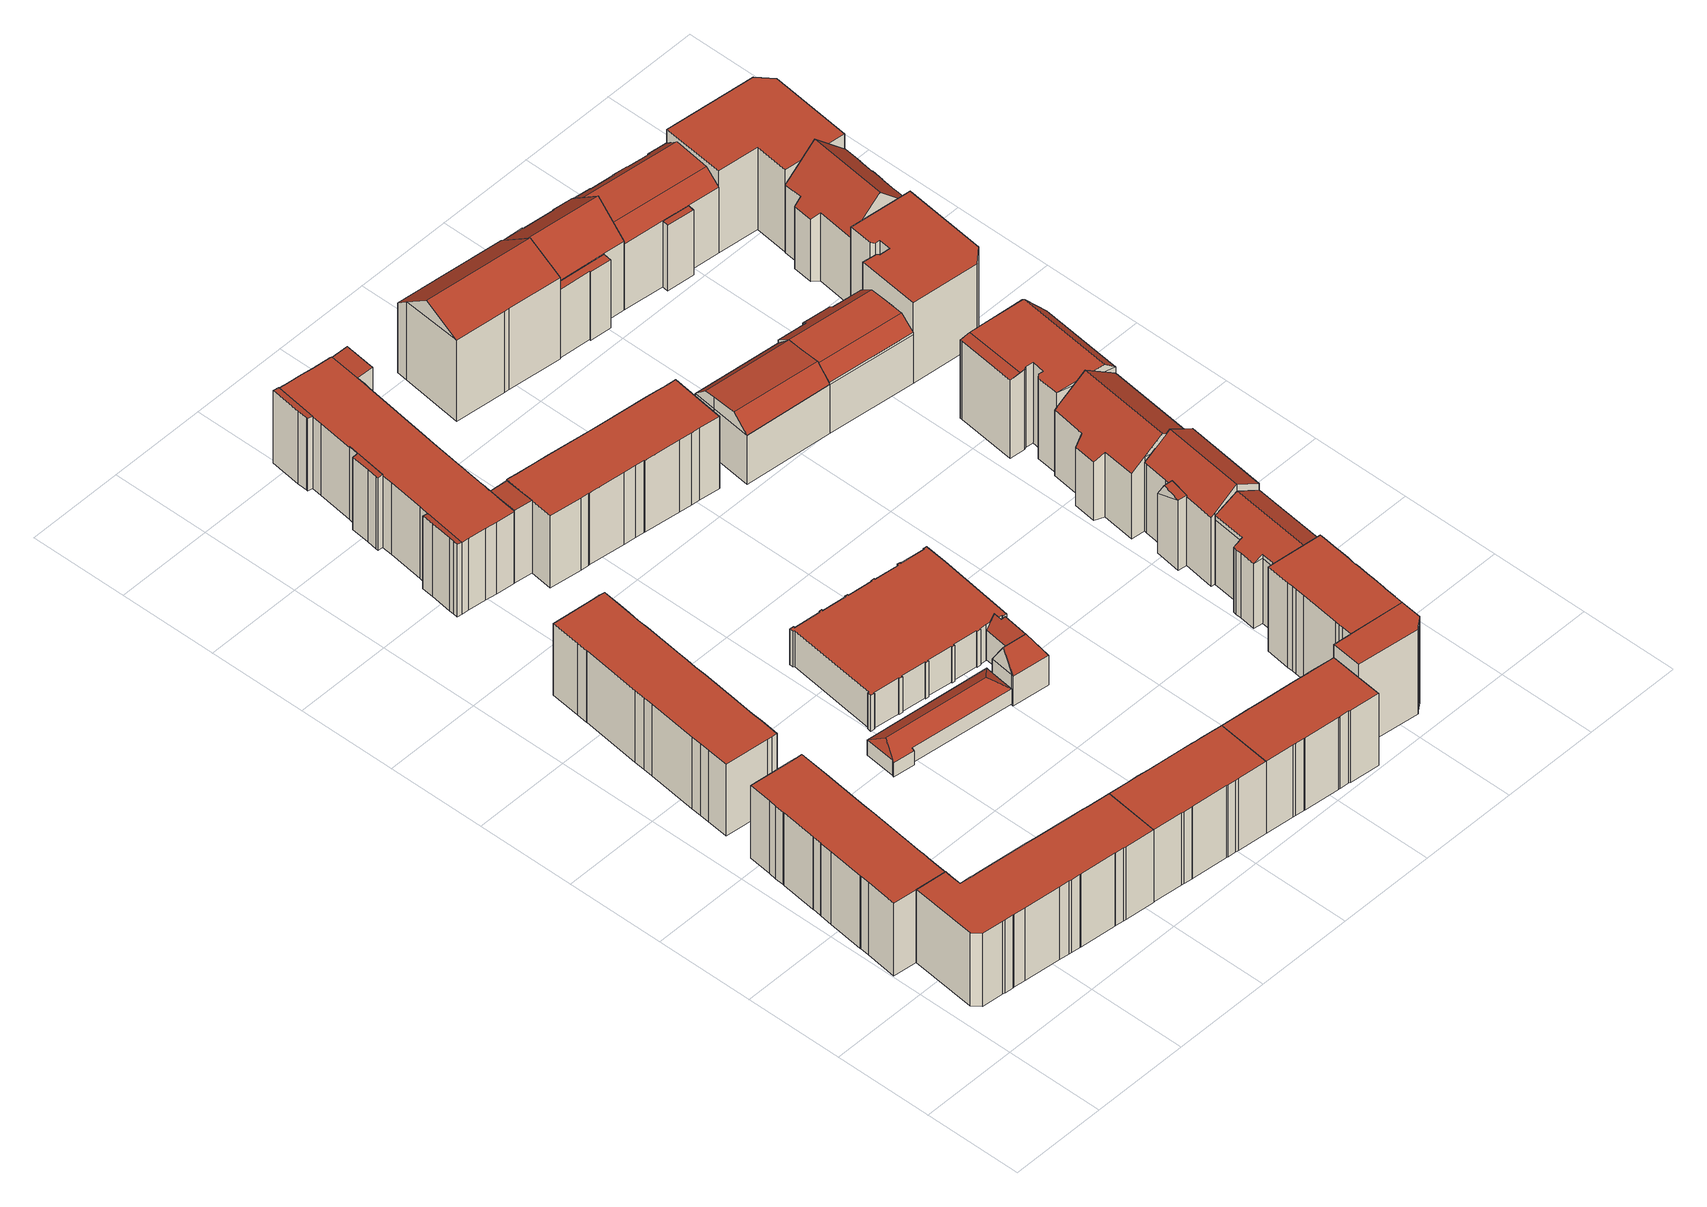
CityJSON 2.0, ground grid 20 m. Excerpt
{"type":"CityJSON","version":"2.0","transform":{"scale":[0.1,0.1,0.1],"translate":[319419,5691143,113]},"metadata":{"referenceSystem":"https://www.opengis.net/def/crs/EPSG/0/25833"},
"CityObjects":{
"building1":{"type":"Building","attributes":{"Dachtyp_tdc":"tdcPolyFlatRoof","Gemeindeschluessel":14713000,"Dachneigung":0,"QualitaetDacherkennung":78,"Geometrietyp2DReferenz":"3000","function":"31001_9998","roofType":"1000","measuredHeight":16.8},"geometry":[{"type":"MultiSurface","lod":"2","boundaries":[[[0,1,2,3]],[[1,4,5,2]],[[4,6,7,5]],[[6,8,9,7]],[[8,10,11,9]],[[10,12,13,11]],[[12,14,15,13]],[[14,16,17,15]],[[16,18,19,17]],[[18,20,21,19]],[[20,22,23,21]],[[22,24,25,23]],[[24,26,27,25]],[[26,28,29,27]],[[28,30,31,29]],[[30,32,33,31]],[[32,34,35,33]],[[34,36,37,35]],[[36,38,39,37]],[[38,40,41,39]],[[40,42,43,41]],[[42,44,45,43]],[[44,46,47,45]],[[46,48,49,47]],[[48,50,51,49]],[[50,52,53,51]],[[52,54,55,53]],[[54,0,3,55]],[[54,52,50,48,46,44,42,40,38,36,34,32,30,28,26,24,22,20,18,16,14,12,10,8,6,4,1,0]],[[3,2,5,7,9,11,13,15,17,19,21,23,25,27,29,31,33,35,37,39,41,43,45,47,49,51,53,55]]],"semantics":{"surfaces":[{"type":"WallSurface"},{"type":"RoofSurface"},{"type":"GroundSurface"}],"values":[0,0,0,0,0,0,0,0,0,0,0,0,0,0,0,0,0,0,0,0,0,0,0,0,0,0,0,0,1,2]}}]},
"building2":{"type":"Building","attributes":{"Dachtyp_tdc":"tdcPolyFlatRoof","Gemeindeschluessel":14713000,"Dachneigung":0,"QualitaetDacherkennung":48,"Geometrietyp2DReferenz":"3000","function":"31001_9998","roofType":"1000","measuredHeight":16.88},"geometry":[{"type":"MultiSurface","lod":"2","boundaries":[[[56,57,58,59]],[[57,60,61,58]],[[60,62,63,61]],[[62,64,65,63]],[[64,66,67,65]],[[66,68,69,67]],[[68,70,71,69]],[[70,72,73,71]],[[72,74,75,73]],[[74,76,77,75]],[[76,78,79,77]],[[78,80,81,79]],[[80,82,83,81]],[[82,84,85,83]],[[84,86,87,85]],[[86,88,89,87]],[[88,90,91,89]],[[90,92,93,91]],[[92,94,95,93]],[[94,96,97,95]],[[96,98,99,97]],[[98,100,101,99]],[[100,102,103,101]],[[102,104,105,103]],[[104,106,107,105]],[[106,108,109,107]],[[108,110,19,109]],[[110,111,17,19]],[[111,112,113,17]],[[112,114,115,113]],[[114,56,59,115]],[[114,112,111,110,108,106,104,102,100,98,96,94,92,90,88,86,84,82,80,78,76,74,72,70,68,66,64,62,60,57,56]],[[59,58,61,63,65,67,69,71,73,75,77,79,81,83,85,87,89,91,93,95,97,99,101,103,105,107,109,19,17,113,115]]],"semantics":{"surfaces":[{"type":"WallSurface"},{"type":"RoofSurface"},{"type":"GroundSurface"}],"values":[0,0,0,0,0,0,0,0,0,0,0,0,0,0,0,0,0,0,0,0,0,0,0,0,0,0,0,0,0,0,0,1,2]}}]},
"building3":{"type":"Building","attributes":{"Dachtyp_tdc":"tdcPolyFlatRoof","Gemeindeschluessel":14713000,"Dachneigung":0,"QualitaetDacherkennung":78,"Geometrietyp2DReferenz":"3000","function":"31001_9998","roofType":"1000","measuredHeight":16.61},"geometry":[{"type":"MultiSurface","lod":"2","boundaries":[[[116,117,118,119]],[[117,120,121,118]],[[120,122,123,121]],[[122,124,125,123]],[[124,126,127,125]],[[126,128,129,127]],[[128,130,131,129]],[[130,132,133,131]],[[132,134,135,133]],[[134,136,137,135]],[[136,138,139,137]],[[138,140,141,139]],[[140,142,143,141]],[[142,144,145,143]],[[144,146,147,145]],[[146,148,149,147]],[[148,150,151,149]],[[150,152,153,151]],[[152,154,155,153]],[[154,156,157,155]],[[156,158,159,157]],[[158,160,161,159]],[[160,162,163,161]],[[162,164,165,163]],[[164,166,167,165]],[[166,168,169,167]],[[168,170,171,169]],[[170,172,173,171]],[[172,174,175,173]],[[174,116,119,175]],[[174,172,170,168,166,164,162,160,158,156,154,152,150,148,146,144,142,140,138,136,134,132,130,128,126,124,122,120,117,116]],[[119,118,121,123,125,127,129,131,133,135,137,139,141,143,145,147,149,151,153,155,157,159,161,163,165,167,169,171,173,175]]],"semantics":{"surfaces":[{"type":"WallSurface"},{"type":"RoofSurface"},{"type":"GroundSurface"}],"values":[0,0,0,0,0,0,0,0,0,0,0,0,0,0,0,0,0,0,0,0,0,0,0,0,0,0,0,0,0,0,1,2]}}]},
"building4":{"type":"Building","attributes":{"Dachtyp_tdc":"tdcPolyFlatRoof","Gemeindeschluessel":14713000,"Dachneigung":0,"QualitaetDacherkennung":39,"Geometrietyp2DReferenz":"3000","function":"31001_9998","roofType":"1000","measuredHeight":16.68},"geometry":[{"type":"MultiSurface","lod":"2","boundaries":[[[176,177,178,179]],[[177,180,181,178]],[[180,182,183,181]],[[182,184,185,183]],[[184,186,187,185]],[[186,188,189,187]],[[188,190,191,189]],[[190,192,193,191]],[[192,76,194,193]],[[76,74,195,194]],[[74,196,197,195]],[[196,198,199,197]],[[198,200,201,199]],[[200,202,203,201]],[[202,204,205,203]],[[204,206,207,205]],[[206,208,209,207]],[[208,210,211,209]],[[210,212,213,211]],[[212,176,179,213]],[[212,210,208,206,204,202,200,198,196,74,76,192,190,188,186,184,182,180,177,176]],[[179,178,181,183,185,187,189,191,193,194,195,197,199,201,203,205,207,209,211,213]]],"semantics":{"surfaces":[{"type":"WallSurface"},{"type":"RoofSurface"},{"type":"GroundSurface"}],"values":[0,0,0,0,0,0,0,0,0,0,0,0,0,0,0,0,0,0,0,0,1,2]}}]},
"building5":{"type":"Building","attributes":{"Dachtyp_tdc":"tdcFreeFormRoof","Gemeindeschluessel":14713000,"Dachneigung":33.16,"QualitaetDacherkennung":13,"Geometrietyp2DReferenz":"3000","function":"31001_9998","roofType":"5000","measuredHeight":5.54},"geometry":[{"type":"MultiSurface","lod":"2","boundaries":[[[214,215,216,217]],[[215,218,219,216]],[[218,220,221,219]],[[220,222,223,221]],[[222,224,225,223]],[[224,226,227,225]],[[226,228,229,227]],[[228,214,217,229]],[[224,222,220,230]],[[220,218,231,230]],[[218,215,231]],[[215,214,228,226,224,230,231]],[[217,216,219,221,223,225,227,229]]],"semantics":{"surfaces":[{"type":"WallSurface"},{"type":"RoofSurface"},{"type":"GroundSurface"}],"values":[0,0,0,0,0,0,0,0,1,1,1,1,2]}}]},
"building6":{"type":"Building","attributes":{"Gemeindeschluessel":14713000,"Geometrietyp2DReferenz":"3000","function":"31001_9998","roofType":"9999"},"children":["building6-1","building6-2","building6-3","building6-4","building6-5","building6-6"]},
"building6-1":{"type":"BuildingPart","attributes":{"Dachtyp_tdc":"tdcPolyFlatRoof","Dachneigung":9.58,"QualitaetDacherkennung":54,"Geometrietyp2DReferenz":"3000","roofType":"2100","measuredHeight":16.93},"parents":["building6"],"geometry":[{"type":"MultiSurface","lod":"2","boundaries":[[[232,233,234,235,236]],[[233,237,238,234]],[[237,239,240,238]],[[239,241,242,240]],[[241,243,244,242]],[[243,245,246,247,244]],[[245,243,241,239,237,233,232,248]],[[249,235,234,238,240,242,244,247]],[[236,250,248,232]],[[236,235,249,250]],[[250,246,245,248]],[[250,249,247,246]]],"semantics":{"surfaces":[{"type":"WallSurface"},{"type":"RoofSurface"},{"type":"GroundSurface"},{"type":"ClosureSurface"}],"values":[0,0,0,0,0,0,1,2,0,3,0,3]}}]},
"building6-2":{"type":"BuildingPart","attributes":{"Dachtyp_tdc":"tdcPolyFlatRoof","Dachneigung":6.74,"QualitaetDacherkennung":67,"Geometrietyp2DReferenz":"3000","roofType":"2100","measuredHeight":16.92},"parents":["building6"],"geometry":[{"type":"MultiSurface","lod":"2","boundaries":[[[251,252,253,254]],[[255,256,257,258]],[[256,251,254,257]],[[256,255,252,251]],[[254,253,258,257]],[[258,253,252,255]]],"semantics":{"surfaces":[{"type":"WallSurface"},{"type":"RoofSurface"},{"type":"GroundSurface"},{"type":"ClosureSurface"}],"values":[0,0,0,1,2,3]}}]},
"building6-3":{"type":"BuildingPart","attributes":{"Dachtyp_tdc":"tdcPolyFlatRoof","Dachneigung":11.04,"QualitaetDacherkennung":38,"Geometrietyp2DReferenz":"3000","roofType":"2100","measuredHeight":16.93},"parents":["building6"],"geometry":[{"type":"MultiSurface","lod":"2","boundaries":[[[259,260,261,262,263]],[[260,264,265,261]],[[264,266,267,265]],[[266,268,269,267]],[[268,270,271,269]],[[270,272,273,271]],[[272,274,275,276,273]],[[272,270,268,266,264,260,259,274]],[[276,262,261,265,267,269,271,273]],[[263,275,274,259]],[[263,262,276,275]]],"semantics":{"surfaces":[{"type":"WallSurface"},{"type":"RoofSurface"},{"type":"GroundSurface"},{"type":"ClosureSurface"}],"values":[0,0,0,0,0,0,0,1,2,0,3]}}]},
"building6-4":{"type":"BuildingPart","attributes":{"Dachtyp_tdc":"tdcPolyFlatRoof","Dachneigung":3.77,"QualitaetDacherkennung":60,"Geometrietyp2DReferenz":"3000","roofType":"2100","measuredHeight":16.85},"parents":["building6"],"geometry":[{"type":"MultiSurface","lod":"2","boundaries":[[[277,278,279,280]],[[278,281,282,279]],[[281,283,284,285,282]],[[281,278,277,286,283]],[[285,280,279,282]],[[286,284,283]],[[277,280,285,284,286]]],"semantics":{"surfaces":[{"type":"WallSurface"},{"type":"RoofSurface"},{"type":"GroundSurface"},{"type":"ClosureSurface"}],"values":[0,0,0,1,2,0,3]}}]},
"building6-5":{"type":"BuildingPart","attributes":{"Dachtyp_tdc":"tdcPolyFlatRoof","Dachneigung":0,"QualitaetDacherkennung":75,"Geometrietyp2DReferenz":"3000","roofType":"1000","measuredHeight":16.64},"parents":["building6"],"geometry":[{"type":"MultiSurface","lod":"2","boundaries":[[[284,287,288,285]],[[287,289,290,288]],[[289,291,292,290]],[[291,293,294,292]],[[293,263,262,294]],[[275,295,296,276]],[[295,297,298,296]],[[297,236,235,298]],[[246,299,300,247]],[[299,301,302,300]],[[303,304,305,306]],[[304,307,308,305]],[[307,309,310,308]],[[309,311,312,310]],[[311,313,255,258,312]],[[314,315,316,253,252]],[[315,317,318,316]],[[317,319,320,318]],[[319,321,322,320]],[[321,323,324,322]],[[323,325,326,324]],[[325,327,328,326]],[[327,329,330,328]],[[329,331,277,280,330]],[[331,329,327,325,323,321,319,317,315,314,313,311,309,307,304,303,301,299,246,250,236,297,295,275,263,293,291,289,287,284,286]],[[285,288,290,292,294,262,276,296,298,235,249,247,300,302,306,305,308,310,312,258,253,316,318,320,322,324,326,328,330,280]],[[276,262,263,275]],[[249,235,236,250]],[[247,249,250,246]],[[306,302,301,303]],[[252,255,313,314]],[[252,253,258,255]],[[286,277,331]],[[285,280,277,286,284]]],"semantics":{"surfaces":[{"type":"WallSurface"},{"type":"RoofSurface"},{"type":"GroundSurface"},{"type":"ClosureSurface"}],"values":[0,0,0,0,0,0,0,0,0,0,0,0,0,0,0,0,0,0,0,0,0,0,0,0,1,2,3,3,3,3,0,3,0,3]}}]},
"building6-6":{"type":"BuildingPart","attributes":{"Dachtyp_tdc":"tdcPolyFlatRoof","Dachneigung":3.32,"QualitaetDacherkennung":71,"Geometrietyp2DReferenz":"3000","roofType":"2100","measuredHeight":16.84},"parents":["building6"],"geometry":[{"type":"MultiSurface","lod":"2","boundaries":[[[332,333,334,302,301]],[[333,335,336,334]],[[335,337,338,336]],[[337,339,340,338]],[[339,341,303,306,340]],[[341,339,337,335,333,332]],[[302,334,336,338,340,306]],[[301,303,341,332]],[[301,302,306,303]]],"semantics":{"surfaces":[{"type":"WallSurface"},{"type":"RoofSurface"},{"type":"GroundSurface"},{"type":"ClosureSurface"}],"values":[0,0,0,0,0,1,2,0,3]}}]},
"building7":{"type":"Building","attributes":{"Dachtyp_tdc":"tdcPolyFlatRoof","Gemeindeschluessel":14713000,"Dachneigung":0,"QualitaetDacherkennung":41,"Geometrietyp2DReferenz":"3000","function":"31001_9998","roofType":"1000","measuredHeight":8.25},"geometry":[{"type":"MultiSurface","lod":"2","boundaries":[[[342,343,344,345]],[[343,346,347,344]],[[346,348,349,347]],[[348,350,351,349]],[[350,352,353,351]],[[352,354,355,353]],[[354,356,357,355]],[[356,358,359,357]],[[358,360,361,359]],[[360,362,363,361]],[[362,364,365,363]],[[364,366,367,365]],[[366,368,369,367]],[[368,370,371,369]],[[370,372,373,371]],[[372,374,375,373]],[[374,376,377,375]],[[376,378,379,377]],[[378,380,381,379]],[[380,382,383,381]],[[382,384,385,383]],[[384,386,387,385]],[[386,388,389,387]],[[388,390,391,389]],[[390,392,393,391]],[[392,394,395,393]],[[394,396,397,395]],[[396,398,399,397]],[[398,400,401,399]],[[400,402,403,401]],[[402,404,405,403]],[[404,406,407,405]],[[406,408,409,407]],[[408,410,411,409]],[[410,412,413,411]],[[412,414,415,413]],[[414,416,417,415]],[[416,418,419,417]],[[418,420,421,419]],[[420,422,423,421]],[[422,424,425,423]],[[424,426,427,425]],[[426,428,429,427]],[[428,430,431,429]],[[430,432,433,431]],[[432,434,435,433]],[[434,436,437,435]],[[436,438,439,437]],[[438,440,441,439]],[[440,442,443,441]],[[442,342,345,443]],[[442,440,438,436,434,432,430,428,426,424,422,420,418,416,414,412,410,408,406,404,402,400,398,396,394,392,390,388,386,384,382,380,378,376,374,372,370,368,366,364,362,360,358,356,354,352,350,348,346,343,342]],[[345,344,347,349,351,353,355,357,359,361,363,365,367,369,371,373,375,377,379,381,383,385,387,389,391,393,395,397,399,401,403,405,407,409,411,413,415,417,419,421,423,425,427,429,431,433,435,437,439,441,443]]],"semantics":{"surfaces":[{"type":"WallSurface"},{"type":"RoofSurface"},{"type":"GroundSurface"}],"values":[0,0,0,0,0,0,0,0,0,0,0,0,0,0,0,0,0,0,0,0,0,0,0,0,0,0,0,0,0,0,0,0,0,0,0,0,0,0,0,0,0,0,0,0,0,0,0,0,0,0,0,1,2]}}]},
"building8":{"type":"Building","attributes":{"Dachtyp_tdc":"tdcPolyFlatRoof","Gemeindeschluessel":14713000,"Dachneigung":0,"QualitaetDacherkennung":37,"Geometrietyp2DReferenz":"3000","function":"31001_9998","roofType":"1000","measuredHeight":16.7},"geometry":[{"type":"MultiSurface","lod":"2","boundaries":[[[176,212,213,179]],[[212,444,445,213]],[[444,446,447,445]],[[446,448,449,447]],[[448,450,451,449]],[[450,452,453,451]],[[452,454,455,453]],[[454,456,457,455]],[[456,458,459,457]],[[458,460,461,459]],[[460,462,463,461]],[[462,464,465,463]],[[464,466,467,465]],[[466,468,469,467]],[[468,470,471,469]],[[470,472,473,471]],[[472,474,475,473]],[[474,476,477,475]],[[476,478,479,477]],[[478,480,481,479]],[[480,482,483,481]],[[482,176,179,483]],[[482,480,478,476,474,472,470,468,466,464,462,460,458,456,454,452,450,448,446,444,212,176]],[[179,213,445,447,449,451,453,455,457,459,461,463,465,467,469,471,473,475,477,479,481,483]]],"semantics":{"surfaces":[{"type":"WallSurface"},{"type":"RoofSurface"},{"type":"GroundSurface"}],"values":[0,0,0,0,0,0,0,0,0,0,0,0,0,0,0,0,0,0,0,0,0,0,1,2]}}]},
"building9":{"type":"Building","attributes":{"Gemeindeschluessel":14713000,"Dachtyp_tdc":"tdcFreeFormRoof","Dachneigung":59.86,"QualitaetDacherkennung":3,"Geometrietyp2DReferenz":"3000","function":"31001_9998","roofType":"5000","measuredHeight":11.53},"geometry":[{"type":"MultiSurface","lod":"2","boundaries":[[[484,485,486,487]],[[485,488,489,486]],[[488,490,491,489]],[[490,492,493,491]],[[492,494,495,493]],[[494,496,497,495]],[[496,498,499,497]],[[498,500,501,499]],[[500,484,487,501]],[[500,502,484]],[[502,500,498]],[[503,502,498,496]],[[504,505,503,496,494]],[[506,504,494,492]],[[507,506,492,490]],[[507,490,488]],[[505,504,506,507,488,485]],[[502,503,505,485,484]],[[487,486,489,491,493,495,497,499,501]]],"semantics":{"surfaces":[{"type":"WallSurface"},{"type":"RoofSurface"},{"type":"GroundSurface"}],"values":[0,0,0,0,0,0,0,0,0,0,0,1,1,1,1,0,1,1,2]}}]},
"building10":{"type":"Building","attributes":{"Dachtyp_tdc":"tdcPolyFlatRoof","Gemeindeschluessel":14713000,"Dachneigung":0,"QualitaetDacherkennung":58,"Geometrietyp2DReferenz":"3000","function":"31001_9998","roofType":"1000","measuredHeight":16.7},"geometry":[{"type":"MultiSurface","lod":"2","boundaries":[[[508,509,510,511]],[[509,512,282,510]],[[512,513,279,282]],[[513,514,515,279]],[[514,516,517,515]],[[516,518,519,517]],[[518,520,521,519]],[[520,522,523,521]],[[522,524,525,523]],[[524,526,527,525]],[[526,528,529,527]],[[528,530,531,529]],[[530,532,533,531]],[[532,534,535,533]],[[534,536,537,535]],[[536,538,539,537]],[[536,534,532,530,528,526,524,522,520,518,516,514,513,512,509,508,540,541,542,543,544,545,546,547,538]],[[539,548,549,550,551,552,553,554,555,511,510,282,279,515,517,519,521,523,525,527,529,531,533,535,537]],[[538,547,548,539]],[[547,546,549,548]],[[546,545,550,549]],[[545,544,551,550]],[[544,543,552,551]],[[543,542,553,552]],[[542,541,554,553]],[[541,540,555,554]],[[540,508,511,555]]],"semantics":{"surfaces":[{"type":"WallSurface"},{"type":"RoofSurface"},{"type":"GroundSurface"}],"values":[0,0,0,0,0,0,0,0,0,0,0,0,0,0,0,0,1,2,0,0,0,0,0,0,0,0,0]}}]},
"building11":{"type":"Building","attributes":{"Gemeindeschluessel":14713000,"Geometrietyp2DReferenz":"3000","function":"31001_9998","roofType":"9999"},"children":["building11-1","building11-2"]},
"building11-1":{"type":"BuildingPart","attributes":{"Dachtyp_tdc":"tdcPolyFlatRoof","Dachneigung":0,"QualitaetDacherkennung":53,"Geometrietyp2DReferenz":"3000","roofType":"1000","measuredHeight":19.59},"parents":["building11"],"geometry":[{"type":"MultiSurface","lod":"2","boundaries":[[[556,557,558,559]],[[556,560,561,557]],[[560,562,563,561]],[[562,564,565,563]],[[564,566,567,565]],[[566,568,569,567]],[[568,570,571,569]],[[570,572,573,571]],[[572,574,575,573]],[[572,570,568,566,564,562,560,556,559,574]],[[558,557,561,563,565,567,569,571,573,575]],[[559,558,575,574]]],"semantics":{"surfaces":[{"type":"WallSurface"},{"type":"RoofSurface"},{"type":"GroundSurface"},{"type":"ClosureSurface"}],"values":[0,0,0,0,0,0,0,0,0,1,2,3]}}]},
"building11-2":{"type":"BuildingPart","attributes":{"Dachtyp_tdc":"tdcPolyFlatRoof","Dachneigung":0,"QualitaetDacherkennung":68,"Geometrietyp2DReferenz":"3000","roofType":"1000","measuredHeight":19.57},"parents":["building11"],"geometry":[{"type":"MultiSurface","lod":"2","boundaries":[[[574,576,577,575]],[[576,578,579,577]],[[578,580,581,579]],[[580,582,583,581]],[[582,584,585,583]],[[584,586,587,585]],[[586,588,589,587]],[[588,590,591,589]],[[590,592,593,591]],[[592,594,595,593]],[[594,596,597,595]],[[596,598,599,597]],[[598,600,601,599]],[[600,602,603,601]],[[602,604,605,603]],[[604,606,607,605]],[[606,608,609,607]],[[608,610,611,609]],[[610,612,613,611]],[[612,614,615,613]],[[614,616,617,615]],[[616,618,619,617]],[[618,620,621,619]],[[620,622,623,621]],[[622,559,558,623]],[[559,622,620,618,616,614,612,610,608,606,604,602,600,598,596,594,592,590,588,586,584,582,580,578,576,574]],[[577,579,581,583,585,587,589,591,593,595,597,599,601,603,605,607,609,611,613,615,617,619,621,623,558,575]],[[575,558,559,574]]],"semantics":{"surfaces":[{"type":"WallSurface"},{"type":"RoofSurface"},{"type":"GroundSurface"},{"type":"ClosureSurface"}],"values":[0,0,0,0,0,0,0,0,0,0,0,0,0,0,0,0,0,0,0,0,0,0,0,0,0,1,2,3]}}]},
"building12":{"type":"Building","attributes":{"Dachtyp_tdc":"tdcFreeFormRoof","Gemeindeschluessel":14713000,"Dachneigung":39.63,"QualitaetDacherkennung":55,"Geometrietyp2DReferenz":"3000","function":"31001_9998","roofType":"5000","measuredHeight":22.31},"geometry":[{"type":"MultiSurface","lod":"2","boundaries":[[[624,625,626,627]],[[625,628,629,626]],[[628,630,631,629]],[[630,632,633,631]],[[632,634,635,633]],[[634,636,637,635]],[[636,638,639,637]],[[638,640,641,639]],[[640,642,643,641]],[[642,624,627,643]],[[640,638,636,644,645,624,642]],[[634,632,630,628,625,645,644]],[[636,634,644]],[[625,624,645]],[[627,626,629,631,633,635,637,639,641,643]]],"semantics":{"surfaces":[{"type":"WallSurface"},{"type":"RoofSurface"},{"type":"GroundSurface"}],"values":[0,0,0,0,0,0,0,0,0,0,1,1,0,0,2]}}]},
"building13":{"type":"Building","attributes":{"Dachtyp_tdc":"tdcFreeFormRoof","Gemeindeschluessel":14713000,"Dachneigung":3.09,"QualitaetDacherkennung":83,"Geometrietyp2DReferenz":"3000","function":"31001_9998","roofType":"5000","measuredHeight":14.43},"geometry":[{"type":"MultiSurface","lod":"2","boundaries":[[[646,647,648,649]],[[647,650,651,648]],[[650,652,653,651]],[[652,654,655,653]],[[654,656,657,655]],[[656,658,659,657]],[[658,660,661,659]],[[660,646,649,661]],[[662,663,664,665]],[[666,654,652,650,667]],[[668,666,667,669,663,662]],[[646,664,663,669,647]],[[647,669,667,650]],[[658,668,662,665,660]],[[656,666,668,658]],[[654,666,656]],[[660,665,664,646]],[[649,648,651,653,655,657,659,661]]],"semantics":{"surfaces":[{"type":"WallSurface"},{"type":"RoofSurface"},{"type":"GroundSurface"}],"values":[0,0,0,0,0,0,0,0,1,1,1,0,0,0,0,0,0,2]}}]},
"building14":{"type":"Building","attributes":{"Dachtyp_tdc":"tdcFreeFormRoof","Gemeindeschluessel":14713000,"Dachneigung":27.27,"QualitaetDacherkennung":79,"Geometrietyp2DReferenz":"3000","function":"31001_9998","roofType":"5000","measuredHeight":18.53},"geometry":[{"type":"MultiSurface","lod":"2","boundaries":[[[670,671,672,673]],[[671,674,675,672]],[[674,676,677,675]],[[676,678,679,677]],[[678,680,681,679]],[[680,682,683,681]],[[682,684,685,683]],[[684,686,687,685]],[[686,688,689,687]],[[688,690,691,689]],[[690,692,693,691]],[[692,694,695,693]],[[694,696,595,695]],[[696,697,593,595]],[[697,670,673,593]],[[698,699,700,701,702,703,704]],[[702,701,705,706,682,680,678,676,707,708,709,710]],[[696,703,702,710,697]],[[697,710,709,670]],[[670,709,708,671]],[[671,708,707,674]],[[674,707,676]],[[682,706,684]],[[684,706,705,686]],[[686,705,701,700,688]],[[694,704,703,696]],[[692,698,704,694]],[[688,700,699,690]],[[690,699,698,692]],[[673,672,675,677,679,681,683,685,687,689,691,693,695,595,593]]],"semantics":{"surfaces":[{"type":"WallSurface"},{"type":"RoofSurface"},{"type":"GroundSurface"}],"values":[0,0,0,0,0,0,0,0,0,0,0,0,0,0,0,1,1,0,0,0,0,0,0,0,0,0,0,0,0,2]}}]},
"building15":{"type":"Building","attributes":{"Gemeindeschluessel":14713000,"Geometrietyp2DReferenz":"3000","function":"31001_9998","roofType":"9999"},"children":["building15-1","building15-2"]},
"building15-1":{"type":"BuildingPart","attributes":{"Dachtyp_tdc":"tdcGableRoof","Dachneigung":36.8,"QualitaetDacherkennung":80,"Geometrietyp2DReferenz":"3000","roofType":"3100","measuredHeight":20.03},"parents":["building15"],"geometry":[{"type":"MultiSurface","lod":"2","boundaries":[[[711,712,713,714]],[[712,715,716,713]],[[715,717,718,716]],[[719,720,721,722,723]],[[720,724,725,721]],[[724,726,727,725]],[[726,728,729,727]],[[728,730,731,729]],[[730,711,714,731]],[[726,724,720,719,732,733,717,715,712,711]],[[711,730,728,726]],[[714,713,716,718,722,721,725,727,729,731]],[[719,723,732]],[[723,722,718,717,733]],[[723,733,732]]],"semantics":{"surfaces":[{"type":"WallSurface"},{"type":"RoofSurface"},{"type":"GroundSurface"},{"type":"ClosureSurface"}],"values":[0,0,0,0,0,0,0,0,0,1,1,2,0,3,3]}}]},
"building15-2":{"type":"BuildingPart","attributes":{"Dachtyp_tdc":"tdcGableRoof","Dachneigung":10.09,"QualitaetDacherkennung":21,"Geometrietyp2DReferenz":"3000","roofType":"3100","measuredHeight":17.02},"parents":["building15"],"geometry":[{"type":"MultiSurface","lod":"2","boundaries":[[[734,735,736,718,717]],[[735,737,738,736]],[[737,735,739]],[[735,734,740,739]],[[723,737,739,740,732]],[[718,736,738,722]],[[723,722,738,737]],[[717,733,734]],[[718,722,723,733,717]],[[733,732,740,734]],[[723,732,733]]],"semantics":{"surfaces":[{"type":"WallSurface"},{"type":"RoofSurface"},{"type":"GroundSurface"},{"type":"ClosureSurface"}],"values":[0,0,0,1,1,2,0,0,3,0,3]}}]},
"building16":{"type":"Building","attributes":{"Gemeindeschluessel":14713000,"Geometrietyp2DReferenz":"3000","function":"31001_9998","roofType":"9999"},"children":["building16-1","building16-2"]},
"building16-1":{"type":"BuildingPart","attributes":{"Dachtyp_tdc":"tdcPolyFlatRoof","Dachneigung":0,"QualitaetDacherkennung":53,"Geometrietyp2DReferenz":"3000","roofType":"1000","measuredHeight":15.85},"parents":["building16"],"geometry":[{"type":"MultiSurface","lod":"2","boundaries":[[[741,742,743,744]],[[742,745,746,743]],[[745,747,748,746]],[[747,749,750,748]],[[751,741,744,752]],[[751,749,747,745,742,741]],[[744,743,746,748,750,752]],[[752,750,749,751]]],"semantics":{"surfaces":[{"type":"WallSurface"},{"type":"RoofSurface"},{"type":"GroundSurface"},{"type":"ClosureSurface"}],"values":[0,0,0,0,0,1,2,3]}}]},
"building16-2":{"type":"BuildingPart","attributes":{"Dachtyp_tdc":"tdcGableRoof","Dachneigung":40.56,"QualitaetDacherkennung":73,"Geometrietyp2DReferenz":"3000","roofType":"3100","measuredHeight":21.68},"parents":["building16"],"geometry":[{"type":"MultiSurface","lod":"2","boundaries":[[[753,754,755,756]],[[754,757,758,755]],[[757,759,760,758]],[[759,761,762,760]],[[761,763,764,762]],[[763,765,766,764]],[[765,767,768,766]],[[767,769,770,768]],[[769,771,751,752,770]],[[772,773,774,750,749]],[[773,775,776,774]],[[775,777,778,776]],[[777,753,756,778]],[[773,772,771,769,767]],[[767,765,763,761,759,757,754,753,777,775,773]],[[756,755,758,760,762,764,766,768,770,752,750,774,776,778]],[[772,749,751,771]],[[749,750,752,751]]],"semantics":{"surfaces":[{"type":"WallSurface"},{"type":"RoofSurface"},{"type":"GroundSurface"},{"type":"ClosureSurface"}],"values":[0,0,0,0,0,0,0,0,0,0,0,0,0,1,1,2,0,3]}}]},
"building17":{"type":"Building","attributes":{"Dachtyp_tdc":"tdcFreeFormRoof","Gemeindeschluessel":14713000,"Dachneigung":36.97,"QualitaetDacherkennung":80,"Geometrietyp2DReferenz":"3000","function":"31001_9998","roofType":"5000","measuredHeight":20.04},"geometry":[{"type":"MultiSurface","lod":"2","boundaries":[[[779,780,781,725]],[[780,782,783,781]],[[782,784,785,783]],[[784,786,787,785]],[[786,788,789,787]],[[788,790,791,789]],[[790,792,793,791]],[[792,794,795,793]],[[794,796,729,795]],[[796,779,725,729]],[[796,794,797,798]],[[798,797,792,790,788,786,784,782,780,779]],[[794,792,797]],[[779,796,798]],[[725,781,783,785,787,789,791,793,795,729]]],"semantics":{"surfaces":[{"type":"WallSurface"},{"type":"RoofSurface"},{"type":"GroundSurface"}],"values":[0,0,0,0,0,0,0,0,0,0,1,1,0,0,2]}}]},
"building18":{"type":"Building","attributes":{"Dachtyp_tdc":"tdcFreeFormRoof","Gemeindeschluessel":14713000,"Dachneigung":1.39,"QualitaetDacherkennung":82,"Geometrietyp2DReferenz":"3000","function":"31001_9998","roofType":"5000","measuredHeight":14.23},"geometry":[{"type":"MultiSurface","lod":"2","boundaries":[[[799,800,801,802]],[[800,803,804,801]],[[803,805,806,804]],[[805,807,808,806]],[[807,809,810,808]],[[809,811,812,810]],[[811,813,814,812]],[[813,815,816,814]],[[815,817,818,816]],[[817,660,661,818]],[[660,819,820,661]],[[819,821,822,820]],[[821,823,824,822]],[[823,654,655,824]],[[654,799,802,655]],[[825,826,827,828]],[[829,830,831,803,800,832,833,834,835]],[[836,835,834,837,826,825]],[[819,826,837,821]],[[821,837,834,823]],[[813,836,825,815]],[[811,835,836,813]],[[809,829,835,811]],[[823,834,833,654]],[[654,833,832,799]],[[799,832,800]],[[803,831,805]],[[805,831,830,807]],[[807,830,829,809]],[[815,825,828,817]],[[817,828,827,660]],[[660,827,826,819]],[[802,801,804,806,808,810,812,814,816,818,661,820,822,824,655]]],"semantics":{"surfaces":[{"type":"WallSurface"},{"type":"RoofSurface"},{"type":"GroundSurface"}],"values":[0,0,0,0,0,0,0,0,0,0,0,0,0,0,0,1,1,1,0,0,0,0,0,0,0,0,0,0,0,0,0,0,2]}}]},
"building19":{"type":"Building","attributes":{"Dachtyp_tdc":"tdcFreeFormRoof","Gemeindeschluessel":14713000,"Dachneigung":0.849,"QualitaetDacherkennung":60,"Geometrietyp2DReferenz":"3000","function":"31001_9998","roofType":"5000","measuredHeight":18.78},"geometry":[{"type":"MultiSurface","lod":"2","boundaries":[[[838,839,840,841]],[[839,842,843,840]],[[842,844,845,843]],[[844,846,847,845]],[[846,848,849,847]],[[848,850,851,849]],[[850,852,853,851]],[[852,854,855,853]],[[854,856,857,855]],[[856,858,859,857]],[[858,860,861,859]],[[860,862,863,861]],[[862,838,841,863]],[[862,860,864,865]],[[866,867,856,854,852]],[[865,864,858,867,866,850,848,846,844,842,839,838]],[[852,850,866]],[[838,862,865]],[[860,858,864]],[[858,856,867]],[[841,840,843,845,847,849,851,853,855,857,859,861,863]]],"semantics":{"surfaces":[{"type":"WallSurface"},{"type":"RoofSurface"},{"type":"GroundSurface"}],"values":[0,0,0,0,0,0,0,0,0,0,0,0,0,1,1,1,0,0,0,0,2]}}]},
"building20":{"type":"Building","attributes":{"Gemeindeschluessel":14713000,"Geometrietyp2DReferenz":"3000","function":"31001_9998","roofType":"9999"},"children":["building20-1","building20-2"]},
"building20-1":{"type":"BuildingPart","attributes":{"Dachtyp_tdc":"tdcCutGableRoof","Dachneigung":1.83,"QualitaetDacherkennung":84,"Geometrietyp2DReferenz":"3000","roofType":"9999","measuredHeight":18.04},"parents":["building20"],"geometry":[{"type":"MultiSurface","lod":"2","boundaries":[[[868,869,764,766]],[[869,870,871,764]],[[870,872,873,871]],[[872,874,875,873]],[[874,876,877,875]],[[876,878,879,877]],[[878,880,881,879]],[[880,882,883,881]],[[882,884,885,883]],[[884,886,887,885]],[[886,888,889,887]],[[888,890,891,889]],[[890,892,893,891]],[[892,894,895,893]],[[894,896,897,895]],[[898,899,770,900]],[[899,901,902,770]],[[901,903,904,902]],[[903,868,766,904]],[[890,888,886,884,882,880,878,876,874,872,870,869,868,903]],[[901,899,898,896,894,892]],[[903,901,892,890]],[[766,764,871,873,875,877,879,881,883,885,887,889,891,893,895,897,900,770,902,904]],[[898,900,897,896]]],"semantics":{"surfaces":[{"type":"WallSurface"},{"type":"RoofSurface"},{"type":"GroundSurface"},{"type":"ClosureSurface"}],"values":[0,0,0,0,0,0,0,0,0,0,0,0,0,0,0,0,0,0,0,1,1,1,2,3]}}]},
"building20-2":{"type":"BuildingPart","attributes":{"Dachtyp_tdc":"tdcPolyFlatRoof","Dachneigung":11.24,"QualitaetDacherkennung":68,"Geometrietyp2DReferenz":"3000","roofType":"2100","measuredHeight":15.34},"parents":["building20"],"geometry":[{"type":"MultiSurface","lod":"2","boundaries":[[[896,905,906,897]],[[905,907,908,906]],[[907,898,900,908]],[[898,907,905,896]],[[897,906,908,900]],[[896,897,900,898]]],"semantics":{"surfaces":[{"type":"WallSurface"},{"type":"RoofSurface"},{"type":"GroundSurface"},{"type":"ClosureSurface"}],"values":[0,0,0,1,2,3]}}]},
"building21":{"type":"Building","attributes":{"Dachtyp_tdc":"tdcPolyFlatRoof","Gemeindeschluessel":14713000,"Dachneigung":0,"QualitaetDacherkennung":60,"Geometrietyp2DReferenz":"3000","function":"31001_9998","roofType":"1000","measuredHeight":18.59},"geometry":[{"type":"MultiSurface","lod":"2","boundaries":[[[909,910,911,912]],[[910,913,914,911]],[[913,915,916,914]],[[915,917,918,916]],[[917,919,920,918]],[[919,921,922,920]],[[921,923,924,922]],[[923,925,926,924]],[[925,927,928,926]],[[927,929,930,928]],[[929,931,932,930]],[[931,909,912,932]],[[931,929,927,925,923,921,919,917,915,913,910,909]],[[912,911,914,916,918,920,922,924,926,928,930,932]]],"semantics":{"surfaces":[{"type":"WallSurface"},{"type":"RoofSurface"},{"type":"GroundSurface"}],"values":[0,0,0,0,0,0,0,0,0,0,0,0,1,2]}}]},
"building22":{"type":"Building","attributes":{"Dachtyp_tdc":"tdcFreeFormRoof","Gemeindeschluessel":14713000,"Dachneigung":44.75,"QualitaetDacherkennung":83,"Geometrietyp2DReferenz":"3000","function":"31001_9998","roofType":"5000","measuredHeight":22.15},"geometry":[{"type":"MultiSurface","lod":"2","boundaries":[[[933,934,935,936]],[[934,937,938,935]],[[937,939,940,938]],[[939,941,942,940]],[[941,943,944,942]],[[945,946,947,948,949,950,943,941]],[[933,951,952,953,954,955,956,957,958,946,945,939,937,934]],[[958,947,946]],[[941,939,945]],[[944,959,960,961,962,963,964,965,966,967,968,969,970,936,935,938,940,942]],[[943,950,959,944]],[[950,949,960,959]],[[949,948,961,960]],[[948,947,962,961]],[[947,958,963,962]],[[958,957,964,963]],[[957,956,965,964]],[[956,955,966,965]],[[955,954,967,966]],[[954,953,968,967]],[[953,952,969,968]],[[952,951,970,969]],[[951,933,936,970]]],"semantics":{"surfaces":[{"type":"WallSurface"},{"type":"RoofSurface"},{"type":"GroundSurface"}],"values":[0,0,0,0,0,1,1,0,0,2,0,0,0,0,0,0,0,0,0,0,0,0,0]}}]},
"building23":{"type":"Building","attributes":{"Dachtyp_tdc":"tdcPolyFlatRoof","Gemeindeschluessel":14713000,"Dachneigung":0,"QualitaetDacherkennung":71,"Geometrietyp2DReferenz":"3000","function":"31001_9998","roofType":"1000","measuredHeight":19.04},"geometry":[{"type":"MultiSurface","lod":"2","boundaries":[[[971,972,973,974]],[[972,975,895,973]],[[975,976,889,895]],[[976,977,978,889]],[[977,979,980,978]],[[979,981,982,980]],[[981,971,974,982]],[[981,979,977,976,975,972,971]],[[974,973,895,889,978,980,982]]],"semantics":{"surfaces":[{"type":"WallSurface"},{"type":"RoofSurface"},{"type":"GroundSurface"}],"values":[0,0,0,0,0,0,0,1,2]}}]}
},
"vertices":[
[148,526,178],[139,453,178],[139,453,10],[148,526,10],[137,430,178],[137,430,10],[125,334,178],[125,334,10],[122,312,178],[122,312,10],[122,305,178],[122,305,10],[120,294,178],[120,294,10],[116,260,178],[116,260,10],[115,249,178],[115,249,10],[51,256,178],[51,256,10],[3,262,178],[3,262,10],[11,326,178],[11,326,10],[13,344,178],[13,344,10],[13,346,178],[13,346,10],[22,420,178],[22,420,10],[25,445,178],[25,445,10],[26,447,178],[26,447,10],[28,464,178],[28,464,10],[28,465,178],[28,465,10],[37,538,178],[37,538,10],[37,541,178],[37,541,10],[39,559,178],[39,559,10],[41,575,178],[41,575,10],[47,623,178],[47,623,10],[136,612,178],[136,612,10],[145,611,178],[145,611,10],[158,610,178],[158,610,10],[151,549,178],[151,549,10],
[133,210,179],[139,209,179],[139,209,10],[133,210,10],[151,208,179],[151,208,10],[254,196,179],[254,196,10],[276,193,179],[276,193,10],[349,184,179],[349,184,10],[371,182,179],[371,182,10],[376,181,179],[376,181,10],[388,179,179],[388,179,10],[432,174,179],[432,174,10],[419,62,179],[419,62,10],[359,69,179],[359,69,10],[354,70,179],[354,70,10],[337,72,179],[337,72,10],[336,72,179],[336,72,10],[262,80,179],[262,80,10],[260,81,179],[260,81,10],[241,83,179],[241,83,10],[236,84,179],[236,84,10],[216,86,179],[216,86,10],[141,95,179],[141,95,10],[118,98,179],[118,98,10],[115,98,179],[115,98,10],[98,100,179],[98,100,10],[93,101,179],[93,101,10],[49,106,179],[49,106,10],[36,122,179],[36,122,10],[51,256,179],[115,249,179],[113,237,179],[113,237,10],[111,213,179],[111,213,10],
[55,685,179],[60,729,179],[60,729,13],[55,685,13],[62,748,179],[62,748,13],[64,769,179],[64,769,13],[76,870,179],[76,870,13],[79,890,179],[79,890,13],[81,912,179],[81,912,13],[96,1033,179],[96,1033,13],[96,1034,179],[96,1034,13],[99,1057,179],[99,1057,13],[106,1118,179],[106,1118,13],[195,1108,179],[195,1108,13],[206,1107,179],[206,1107,13],[209,1107,179],[209,1107,13],[217,1105,179],[217,1105,13],[212,1066,179],[212,1066,13],[209,1043,179],[209,1043,13],[206,1020,179],[206,1020,13],[204,997,179],[204,997,13],[195,923,179],[195,923,13],[192,898,179],[192,898,13],[189,877,179],[189,877,13],[187,853,179],[187,853,13],[178,780,179],[178,780,13],[175,756,179],[175,756,13],[172,734,179],[172,734,13],[170,710,179],[170,710,13],[165,672,179],[165,672,13],[154,673,179],[154,673,13],[145,674,179],[145,674,13],
[662,34,179],[602,40,179],[602,40,12],[662,34,12],[596,41,179],[596,41,12],[579,43,179],[579,43,12],[577,44,179],[577,44,12],[503,52,179],[503,52,12],[501,52,179],[501,52,12],[484,54,179],[484,54,12],[479,55,179],[479,55,12],[419,62,12],[432,174,12],[475,169,179],[475,169,12],[486,168,179],[486,168,12],[495,167,179],[495,167,12],[516,164,179],[516,164,12],[589,156,179],[589,156,12],[612,153,179],[612,153,12],[618,152,179],[618,152,12],[628,151,179],[628,151,12],[675,145,179],[675,145,12],
[342,573,48],[343,577,51],[343,577,16],[342,573,16],[350,640,51],[350,640,16],[607,608,51],[607,608,16],[605,594,51],[605,594,16],[599,545,51],[599,545,16],[386,572,51],[386,572,16],[385,567,48],[385,567,16],[575,580,71],[359,607,71],
[168,1557,185],[158,1558,183],[158,1558,16],[168,1557,16],[168,1557,182],[158,1562,183],[158,1562,16],[161,1583,183],[161,1583,16],[166,1622,183],[166,1622,16],[176,1621,185],[176,1621,16],[179,1641,185],[179,1641,182],[179,1641,16],[180,1641,185],[180,1641,16],[180,1641,182],
[342,1739,185],[309,1743,181],[309,1743,16],[342,1739,16],[317,1807,181],[350,1803,185],[350,1803,16],[317,1807,16],
[141,1355,183],[131,1356,185],[131,1356,16],[141,1355,16],[141,1355,182],[132,1365,185],[132,1365,16],[133,1375,185],[133,1375,16],[139,1418,185],[139,1418,16],[142,1442,185],[142,1442,16],[142,1443,185],[142,1443,16],[153,1442,183],[153,1442,182],[153,1442,16],
[262,1404,180],[300,1400,180],[300,1400,16],[262,1404,16],[291,1335,184],[291,1335,16],[254,1340,184],[254,1340,182],[254,1340,16],[258,1373,182],
[252,1340,182],[252,1340,16],[215,1345,182],[215,1345,16],[192,1348,182],[192,1348,16],[156,1353,182],[156,1353,16],[156,1462,182],[156,1462,16],[166,1535,182],[166,1535,16],[189,1714,182],[189,1714,16],[192,1735,182],[192,1735,16],[204,1822,182],[217,1820,182],[217,1820,16],[204,1822,16],[253,1816,182],[253,1816,16],[277,1812,182],[277,1812,16],[314,1808,182],[314,1808,16],[317,1807,182],[309,1743,182],[309,1741,182],[309,1741,16],[307,1725,182],[307,1725,16],[305,1714,182],[305,1714,16],[284,1567,182],[284,1567,16],[281,1546,182],[281,1546,16],[265,1424,182],[265,1424,16],[265,1422,182],[265,1422,16],[262,1405,182],[262,1405,16],[262,1404,182],
[192,1735,183],[182,1737,184],[182,1737,16],[182,1740,184],[182,1740,16],[184,1760,184],[184,1760,16],[192,1824,184],[192,1824,16],[204,1822,183],
[521,662,96],[521,659,96],[521,659,13],[521,662,13],[514,660,96],[514,660,13],[515,662,96],[515,662,13],[465,668,96],[465,668,13],[465,666,96],[465,666,13],[458,667,96],[458,667,13],[458,669,96],[458,669,13],[405,676,96],[405,676,13],[405,674,96],[405,674,13],[397,675,96],[397,675,13],[398,683,96],[398,683,13],[401,683,96],[401,683,13],[424,870,96],[424,870,13],[421,871,96],[421,871,13],[422,879,96],[422,879,13],[430,878,96],[430,878,13],[430,875,96],[430,875,13],[484,869,96],[484,869,13],[485,871,96],[485,871,13],[487,871,96],[487,871,13],[491,871,96],[491,871,13],[490,868,96],[490,868,13],[540,862,96],[540,862,13],[540,864,96],[540,864,13],[546,863,96],[546,863,13],[546,861,96],[546,861,13],[596,855,96],[596,855,13],[596,857,96],[596,857,13],[603,856,96],[603,856,13],[603,854,96],[603,854,13],[652,848,96],[652,848,13],[653,851,96],[653,851,13],[659,850,96],[659,850,13],[659,848,96],[659,848,13],[709,842,96],[709,842,13],[709,844,96],[709,844,13],[716,843,96],[716,843,13],[711,797,96],[711,797,13],[689,639,96],[689,639,13],[681,640,96],[681,640,13],[681,642,96],[681,642,13],[648,647,96],[648,647,13],[634,648,96],[634,648,13],[634,646,96],[634,646,13],[626,647,96],[626,647,13],[626,649,96],[626,649,13],[577,655,96],[577,655,13],[577,652,96],[577,652,13],[571,653,96],[571,653,13],[571,655,96],[571,655,13],
[717,140,179],[717,140,12],[727,139,179],[727,139,12],[737,138,179],[737,138,12],[758,135,179],[758,135,12],[831,127,179],[831,127,12],[854,124,179],[854,124,12],[861,123,179],[861,123,12],[872,122,179],[872,122,12],[912,117,179],[912,117,12],[917,116,179],[917,116,12],[910,54,179],[910,54,12],[905,5,179],[905,5,12],[844,12,179],[844,12,12],[841,13,179],[841,13,12],[822,15,179],[822,15,12],[819,15,179],[819,15,12],[746,24,179],[746,24,12],[744,24,179],[744,24,12],[726,26,179],[726,26,12],[721,27,179],[721,27,12],
[605,594,83],[641,590,83],[641,590,15],[605,594,15],[648,647,83],[648,647,15],[681,642,83],[681,642,15],[681,640,83],[681,640,15],[689,639,83],[689,639,15],[674,531,83],[674,531,15],[598,541,83],[598,541,15],[599,545,83],[599,545,15],[602,567,130],[651,561,130],[666,621,119],[658,566,119],[662,626,112],[664,644,112],
[349,1280,183],[285,1289,183],[285,1289,16],[349,1280,16],[291,1335,183],[300,1400,183],[308,1399,183],[308,1399,16],[319,1397,183],[319,1397,16],[361,1392,183],[361,1392,16],[384,1389,183],[384,1389,16],[479,1376,183],[479,1376,16],[501,1373,183],[501,1373,16],[599,1361,183],[599,1361,16],[621,1358,183],[621,1358,16],[634,1356,183],[634,1356,16],[646,1354,183],[646,1354,16],[660,1353,183],[660,1353,16],[645,1241,183],[645,1241,16],[603,1247,183],[603,1247,16],[367,1278,183],[369,1278,183],[442,1268,183],[467,1265,183],[485,1263,183],[487,1262,183],[560,1252,183],[586,1249,183],[586,1249,16],[560,1252,16],[487,1262,16],[485,1263,16],[467,1265,16],[442,1268,16],[369,1278,16],[367,1278,16],
[1061,56,209],[1061,56,13],[1066,100,13],[1066,100,209],[1060,55,209],[1060,55,13],[1057,53,209],[1057,53,13],[1042,42,209],[1042,42,13],[1037,38,209],[1037,38,13],[910,54,209],[910,54,13],[917,116,209],[917,116,13],[931,115,209],[931,115,13],[954,112,209],[954,112,13],
[956,132,209],[956,132,13],[957,141,209],[957,141,13],[958,150,209],[958,150,13],[968,230,209],[968,230,13],[970,249,209],[970,249,13],[971,258,209],[971,258,13],[972,270,209],[972,270,13],[978,319,209],[978,319,13],[1013,315,209],[1013,315,13],[1091,306,209],[1091,306,13],[1090,301,209],[1090,301,13],[1090,297,209],[1090,297,13],[1086,266,209],[1086,266,13],[1086,263,209],[1086,263,13],[1083,238,209],[1083,238,13],[1080,220,209],[1080,220,13],[1080,217,209],[1080,217,13],[1080,214,209],[1080,214,13],[1076,182,209],[1076,182,13],[1076,179,209],[1076,179,13],[1072,147,209],[1072,147,13],[1071,143,209],[1071,143,13],[1068,118,209],[1068,118,13],[1068,117,209],[1068,117,13],
[467,1665,206],[482,1791,199],[482,1791,18],[467,1665,18],[485,1814,180],[485,1814,18],[581,1803,180],[581,1803,18],[708,1787,180],[708,1787,18],[708,1785,181],[708,1785,18],[690,1639,206],[690,1639,18],[690,1638,206],[690,1638,18],[580,1652,206],[580,1652,18],[570,1653,206],[570,1653,18],[699,1714,241],[476,1741,241],
[684,1215,127],[694,1298,127],[694,1298,14],[684,1215,14],[699,1345,127],[699,1345,14],[874,1325,127],[874,1325,14],[879,1324,127],[879,1324,14],[876,1297,127],[876,1297,14],[872,1265,127],[872,1265,14],[864,1195,127],[864,1195,14],[868,1226,158],[688,1247,158],[684,1215,128],[864,1195,128],[876,1297,154],[696,1318,154],[872,1265,156],[694,1298,155],
[1014,319,163],[1017,345,163],[1017,345,13],[1014,319,13],[1020,370,163],[1020,370,13],[1001,372,163],[1001,372,13],[1005,404,163],[1005,404,13],[1006,416,163],[1006,416,13],[1007,423,163],[1007,423,13],[1026,421,163],[1026,421,13],[1034,489,163],[1034,489,13],[1129,478,163],[1129,478,13],[1127,457,163],[1127,457,13],[1125,443,163],[1125,443,13],[1109,304,163],[1109,304,13],[1091,306,163],[1013,315,163],[1125,443,170],[1127,457,170],[1129,478,170],[1082,484,198],[1062,309,198],[1091,306,181],[1109,304,170],[1034,489,173],[1026,421,173],[1020,370,173],[1017,345,173],[1014,319,173],[1013,315,173],
[1081,484,214],[1034,489,179],[1034,489,14],[1081,484,14],[1026,490,173],[1026,490,14],[1034,553,173],[1034,553,14],[1040,606,173],[1046,653,173],[1046,653,14],[1040,606,14],[1040,606,152],[1047,659,173],[1047,659,14],[1102,653,214],[1102,653,14],[1151,647,184],[1151,647,14],[1129,478,185],[1129,478,14],[1039,595,173],[1035,562,173],
[1034,553,177],[1016,555,177],[1016,555,14],[1023,608,153],[1023,608,14],[1021,591,184],[1038,589,184],
[799,1625,177],[755,1630,177],[755,1630,19],[799,1625,19],[755,1632,177],[755,1632,19],[690,1639,177],[690,1639,19],[692,1654,177],[692,1654,19],[801,1642,177],[801,1642,19],
[713,1786,178],[754,1782,178],[754,1782,19],[713,1786,19],[754,1779,180],[754,1779,19],[819,1771,180],[819,1771,19],[820,1774,178],[820,1774,19],[861,1769,178],[861,1769,19],[860,1766,180],[860,1766,19],[852,1702,235],[852,1702,19],[844,1637,179],[844,1637,19],[801,1642,179],[692,1654,178],[700,1720,235],[700,1720,19],[708,1785,179],[708,1785,19],[713,1785,179],[713,1785,19],
[1047,659,185],[1019,662,164],[1019,662,14],[1027,729,164],[1027,729,14],[1008,737,149],[1008,737,14],[1014,783,149],[1014,783,14],[1034,787,164],[1034,787,14],[1043,856,165],[1043,856,14],[1048,856,168],[1048,856,14],[1174,840,166],[1174,840,14],[1151,647,166],[1109,848,215],[1086,654,215],
[940,1317,127],[941,1326,127],[941,1326,14],[940,1317,14],[999,1319,127],[999,1319,14],[998,1310,127],[998,1310,14],[1058,1303,127],[1058,1303,14],[1058,1299,127],[1058,1299,14],[1055,1276,127],[1055,1276,14],[1048,1212,127],[1048,1212,14],[1047,1202,127],[1047,1202,14],[1043,1173,127],[1043,1173,14],[868,1223,127],[868,1223,14],[870,1245,127],[870,1245,14],[876,1298,127],[876,1298,14],[1047,1202,156],[868,1223,156],[864,1195,133],[1043,1173,133],[1058,1299,137],[1058,1303,134],[998,1310,134],[940,1317,134],[879,1324,134],[876,1298,154],[1055,1276,154],[1048,1212,156],[870,1245,156],
[1048,856,201],[1053,902,201],[1053,902,15],[1048,856,15],[1061,909,201],[1061,909,15],[1070,907,201],[1070,907,15],[1074,933,201],[1074,933,15],[1058,935,201],[1058,935,15],[1053,932,201],[1053,932,15],[1022,936,196],[1022,936,15],[1035,1056,196],[1035,1056,15],[1036,1061,196],[1036,1061,15],[1170,1045,202],[1170,1045,15],[1194,1013,180],[1194,1013,15],[1174,840,180],[1174,840,15],[1173,1042,202],[1150,843,202],[1042,933,201],[1056,1058,201],
[860,1766,178],[861,1769,176],[900,1764,175],[900,1764,19],[899,1761,178],[899,1761,19],[949,1755,178],[949,1755,19],[950,1759,174],[950,1759,19],[979,1755,174],[979,1755,19],[979,1751,178],[979,1751,19],[1024,1745,178],[1024,1745,19],[1024,1749,175],[1024,1749,19],[1063,1744,175],[1063,1744,19],[1062,1741,178],[1062,1741,19],[1060,1716,200],[1060,1716,19],[1052,1643,197],[1052,1643,19],[1048,1612,172],[1048,1612,19],[983,1620,172],[983,1620,19],[927,1627,172],[844,1637,172],[927,1627,19],[848,1668,197],[848,1668,19],[857,1741,200],[857,1741,19],
[982,1608,170],[982,1608,19],[926,1615,170],[926,1615,19],
[1104,1314,201],[1100,1321,201],[1100,1321,15],[1104,1314,15],[1105,1369,201],[1105,1369,15],[1233,1354,201],[1233,1354,15],[1213,1182,201],[1213,1182,15],[1182,1157,201],[1182,1157,15],[1043,1173,201],[1043,1173,15],[1058,1299,201],[1058,1299,15],[1086,1295,201],[1086,1295,15],[1090,1290,201],[1090,1290,15],[1111,1288,201],[1111,1288,15],[1114,1313,201],[1114,1313,15],
[1237,1392,175],[1239,1392,173],[1239,1392,18],[1237,1392,18],[1235,1354,173],[1235,1354,18],[1233,1354,175],[1233,1354,18],[1105,1369,176],[1105,1369,18],[1114,1445,176],[1114,1445,18],[1169,1362,239],[1188,1526,239],[1124,1533,175],[1120,1495,176],[1107,1496,162],[1102,1456,162],[1241,1424,175],[1243,1424,174],[1246,1449,174],[1244,1449,175],[1248,1480,175],[1250,1480,173],[1254,1518,173],[1252,1518,175],[1102,1456,18],[1107,1496,18],[1120,1495,18],[1124,1533,18],[1252,1518,18],[1254,1518,18],[1250,1480,18],[1248,1480,18],[1244,1449,18],[1246,1449,18],[1243,1424,18],[1241,1424,18],
[1124,1533,210],[1132,1602,210],[1132,1602,19],[1124,1533,19],[1048,1612,210],[1062,1741,210],[1248,1719,210],[1248,1719,19],[1272,1688,210],[1272,1688,19],[1252,1518,210],[1252,1518,19]
]}
